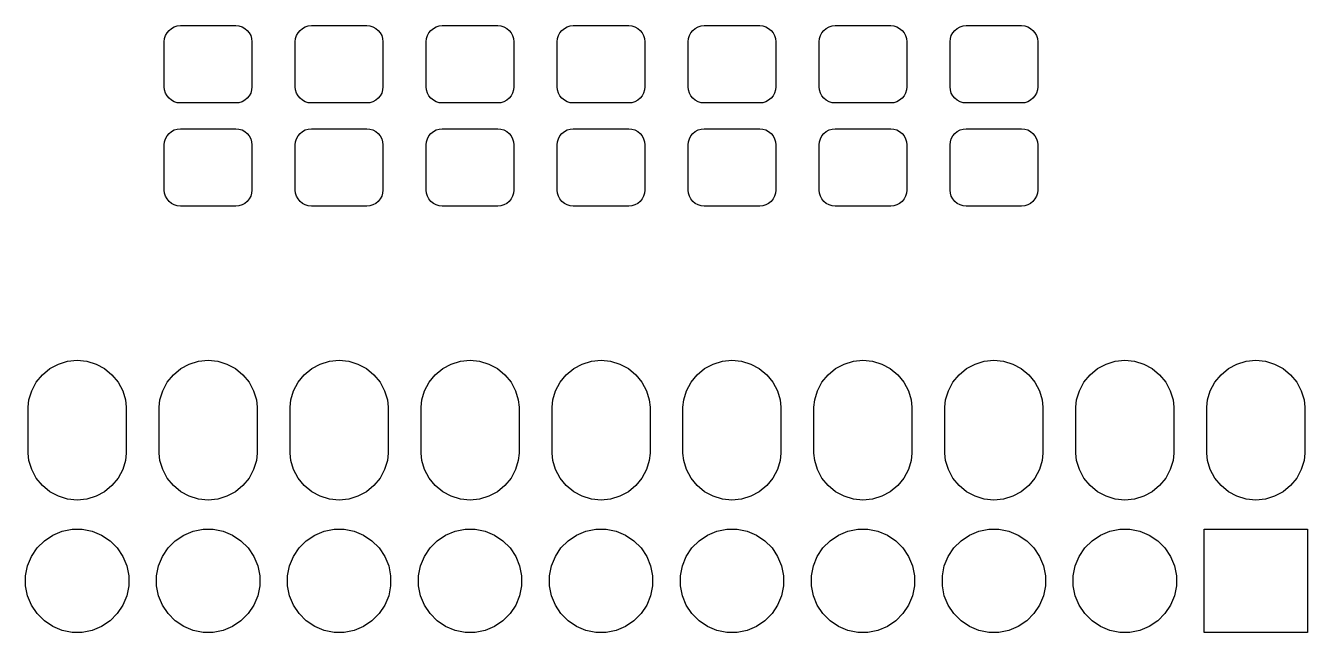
# Model space of a CAD drawing. Extents: x 94.9 to 145.1, y -143.2 to -116.1.
# Drawn here: x 120.28 to 145.15, y -143.24 to -131.47 of the extents above; entities that cross this region are included whole.
import ezdxf

# ---------------------------------------------------------------- set-up
doc = ezdxf.new("R2010")
doc.units = 0
doc.layers.add('BLACK', color=7, linetype='CONTINUOUS')

msp = doc.modelspace()

# ---------------------------------------------------------------- linework, layer by layer
at = {"layer": 'BLACK', "linetype": 'CONTINUOUS'}
for p, q in [((123.114, -131.526), (123.168, -131.497)), ((123.168, -131.497), (123.227, -131.479)), ((123.227, -131.479), (123.287, -131.473)), ((123.287, -131.473), (124.363, -131.473)), ((124.363, -131.473), (124.423, -131.479)), ((124.423, -131.479), (124.482, -131.497)), ((124.482, -131.497), (124.536, -131.526)), ((125.654, -131.526), (125.708, -131.497)), ((125.708, -131.497), (125.767, -131.479)), ((125.767, -131.479), (125.827, -131.473)), ((125.827, -131.473), (126.903, -131.473)), ((126.903, -131.473), (126.963, -131.479)), ((126.963, -131.479), (127.022, -131.497)), ((127.022, -131.497), (127.076, -131.526)), ((128.194, -131.526), (128.248, -131.497)), ((128.248, -131.497), (128.307, -131.479)), ((128.307, -131.479), (128.367, -131.473)), ((128.367, -131.473), (129.443, -131.473)), ((129.443, -131.473), (129.503, -131.479)), ((129.503, -131.479), (129.562, -131.497)), ((129.562, -131.497), (129.616, -131.526)), ((130.734, -131.526), (130.788, -131.497)), ((130.788, -131.497), (130.847, -131.479)), ((130.847, -131.479), (130.907, -131.473)), ((130.907, -131.473), (131.983, -131.473)), ((131.983, -131.473), (132.043, -131.479)), ((132.043, -131.479), (132.102, -131.497)), ((132.102, -131.497), (132.156, -131.526)), ((133.274, -131.526), (133.328, -131.497)), ((133.328, -131.497), (133.387, -131.479)), ((133.387, -131.479), (133.447, -131.473)), ((133.447, -131.473), (134.523, -131.473)), ((134.523, -131.473), (134.583, -131.479)), ((134.583, -131.479), (134.642, -131.497)), ((134.642, -131.497), (134.696, -131.526)), ((135.814, -131.526), (135.868, -131.497)), ((135.868, -131.497), (135.927, -131.479)), ((135.927, -131.479), (135.987, -131.473)), ((135.987, -131.473), (137.063, -131.473)), ((137.063, -131.473), (137.123, -131.479)), ((137.123, -131.479), (137.182, -131.497)), ((137.182, -131.497), (137.236, -131.526)), ((138.354, -131.526), (138.408, -131.497)), ((138.408, -131.497), (138.467, -131.479)), ((138.467, -131.479), (138.527, -131.473)), ((138.527, -131.473), (139.603, -131.473)), ((139.603, -131.473), (139.663, -131.479)), ((139.663, -131.479), (139.722, -131.497)), ((139.722, -131.497), (139.776, -131.526)), ((122.975, -131.785), (122.981, -131.725)), ((122.981, -131.725), (122.999, -131.666)), ((122.999, -131.666), (123.028, -131.612)), ((123.028, -131.612), (123.067, -131.565)), ((123.067, -131.565), (123.114, -131.526)), ((124.536, -131.526), (124.583, -131.565)), ((124.583, -131.565), (124.622, -131.612)), ((124.622, -131.612), (124.651, -131.666)), ((124.651, -131.666), (124.669, -131.725)), ((124.669, -131.725), (124.675, -131.785)), ((125.515, -131.785), (125.521, -131.725)), ((125.521, -131.725), (125.539, -131.666)), ((125.539, -131.666), (125.568, -131.612)), ((125.568, -131.612), (125.607, -131.565)), ((125.607, -131.565), (125.654, -131.526)), ((127.076, -131.526), (127.123, -131.565)), ((127.123, -131.565), (127.162, -131.612)), ((127.162, -131.612), (127.191, -131.666)), ((127.191, -131.666), (127.209, -131.725)), ((127.209, -131.725), (127.215, -131.785)), ((128.055, -131.785), (128.061, -131.725)), ((128.061, -131.725), (128.079, -131.666)), ((128.079, -131.666), (128.108, -131.612)), ((128.108, -131.612), (128.147, -131.565)), ((128.147, -131.565), (128.194, -131.526)), ((129.616, -131.526), (129.663, -131.565)), ((129.663, -131.565), (129.702, -131.612)), ((129.702, -131.612), (129.731, -131.666)), ((129.731, -131.666), (129.749, -131.725)), ((129.749, -131.725), (129.755, -131.785)), ((130.595, -131.785), (130.601, -131.725)), ((130.601, -131.725), (130.619, -131.666)), ((130.619, -131.666), (130.648, -131.612)), ((130.648, -131.612), (130.687, -131.565)), ((130.687, -131.565), (130.734, -131.526)), ((132.156, -131.526), (132.203, -131.565)), ((132.203, -131.565), (132.242, -131.612)), ((132.242, -131.612), (132.271, -131.666)), ((132.271, -131.666), (132.289, -131.725)), ((132.289, -131.725), (132.295, -131.785)), ((133.135, -131.785), (133.141, -131.725)), ((133.141, -131.725), (133.159, -131.666)), ((133.159, -131.666), (133.188, -131.612)), ((133.188, -131.612), (133.227, -131.565)), ((133.227, -131.565), (133.274, -131.526)), ((134.696, -131.526), (134.743, -131.565)), ((134.743, -131.565), (134.782, -131.612)), ((134.782, -131.612), (134.811, -131.666)), ((134.811, -131.666), (134.829, -131.725)), ((134.829, -131.725), (134.835, -131.785)), ((135.675, -131.785), (135.681, -131.725)), ((135.681, -131.725), (135.699, -131.666)), ((135.699, -131.666), (135.728, -131.612)), ((135.728, -131.612), (135.767, -131.565)), ((135.767, -131.565), (135.814, -131.526)), ((137.236, -131.526), (137.283, -131.565)), ((137.283, -131.565), (137.322, -131.612)), ((137.322, -131.612), (137.351, -131.666)), ((137.351, -131.666), (137.369, -131.725)), ((137.369, -131.725), (137.375, -131.785)), ((138.215, -131.785), (138.221, -131.725)), ((138.221, -131.725), (138.239, -131.666)), ((138.239, -131.666), (138.268, -131.612)), ((138.268, -131.612), (138.307, -131.565)), ((138.307, -131.565), (138.354, -131.526)), ((139.776, -131.526), (139.823, -131.565)), ((139.823, -131.565), (139.862, -131.612)), ((139.862, -131.612), (139.891, -131.666)), ((139.891, -131.666), (139.909, -131.725)), ((139.909, -131.725), (139.915, -131.785)), ((122.975, -132.661), (122.975, -131.785)), ((124.675, -131.785), (124.675, -132.661)), ((125.515, -132.661), (125.515, -131.785)), ((127.215, -131.785), (127.215, -132.661)), ((128.055, -132.661), (128.055, -131.785)), ((129.755, -131.785), (129.755, -132.661)), ((130.595, -132.661), (130.595, -131.785)), ((132.295, -131.785), (132.295, -132.661)), ((133.135, -132.661), (133.135, -131.785)), ((134.835, -131.785), (134.835, -132.661)), ((135.675, -132.661), (135.675, -131.785)), ((137.375, -131.785), (137.375, -132.661)), ((138.215, -132.661), (138.215, -131.785)), ((139.915, -131.785), (139.915, -132.661)), ((122.981, -132.721), (122.975, -132.661)), ((122.999, -132.78), (122.981, -132.721)), ((124.669, -132.721), (124.651, -132.78)), ((124.675, -132.661), (124.669, -132.721)), ((125.521, -132.721), (125.515, -132.661)), ((125.539, -132.78), (125.521, -132.721)), ((127.209, -132.721), (127.191, -132.78)), ((127.215, -132.661), (127.209, -132.721)), ((128.061, -132.721), (128.055, -132.661)), ((128.079, -132.78), (128.061, -132.721)), ((129.749, -132.721), (129.731, -132.78)), ((129.755, -132.661), (129.749, -132.721)), ((130.601, -132.721), (130.595, -132.661)), ((130.619, -132.78), (130.601, -132.721)), ((132.289, -132.721), (132.271, -132.78)), ((132.295, -132.661), (132.289, -132.721)), ((133.141, -132.721), (133.135, -132.661)), ((133.159, -132.78), (133.141, -132.721)), ((134.829, -132.721), (134.811, -132.78)), ((134.835, -132.661), (134.829, -132.721)), ((135.681, -132.721), (135.675, -132.661)), ((135.699, -132.78), (135.681, -132.721)), ((137.369, -132.721), (137.351, -132.78)), ((137.375, -132.661), (137.369, -132.721)), ((138.221, -132.721), (138.215, -132.661)), ((138.239, -132.78), (138.221, -132.721)), ((139.909, -132.721), (139.891, -132.78)), ((139.915, -132.661), (139.909, -132.721)), ((123.028, -132.834), (122.999, -132.78)), ((123.067, -132.881), (123.028, -132.834)), ((123.114, -132.92), (123.067, -132.881)), ((123.168, -132.949), (123.114, -132.92)), ((123.227, -132.967), (123.168, -132.949)), ((123.287, -132.973), (123.227, -132.967)), ((124.363, -132.973), (123.287, -132.973)), ((124.423, -132.967), (124.363, -132.973)), ((124.482, -132.949), (124.423, -132.967)), ((124.536, -132.92), (124.482, -132.949)), ((124.583, -132.881), (124.536, -132.92)), ((124.622, -132.834), (124.583, -132.881)), ((124.651, -132.78), (124.622, -132.834)), ((125.568, -132.834), (125.539, -132.78)), ((125.607, -132.881), (125.568, -132.834)), ((125.654, -132.92), (125.607, -132.881)), ((125.708, -132.949), (125.654, -132.92)), ((125.767, -132.967), (125.708, -132.949)), ((125.827, -132.973), (125.767, -132.967)), ((126.903, -132.973), (125.827, -132.973)), ((126.963, -132.967), (126.903, -132.973)), ((127.022, -132.949), (126.963, -132.967)), ((127.076, -132.92), (127.022, -132.949)), ((127.123, -132.881), (127.076, -132.92)), ((127.162, -132.834), (127.123, -132.881)), ((127.191, -132.78), (127.162, -132.834)), ((128.108, -132.834), (128.079, -132.78)), ((128.147, -132.881), (128.108, -132.834)), ((128.194, -132.92), (128.147, -132.881)), ((128.248, -132.949), (128.194, -132.92)), ((128.307, -132.967), (128.248, -132.949)), ((128.367, -132.973), (128.307, -132.967)), ((129.443, -132.973), (128.367, -132.973)), ((129.503, -132.967), (129.443, -132.973)), ((129.562, -132.949), (129.503, -132.967)), ((129.616, -132.92), (129.562, -132.949)), ((129.663, -132.881), (129.616, -132.92)), ((129.702, -132.834), (129.663, -132.881)), ((129.731, -132.78), (129.702, -132.834)), ((130.648, -132.834), (130.619, -132.78)), ((130.687, -132.881), (130.648, -132.834)), ((130.734, -132.92), (130.687, -132.881)), ((130.788, -132.949), (130.734, -132.92)), ((130.847, -132.967), (130.788, -132.949)), ((130.907, -132.973), (130.847, -132.967)), ((131.983, -132.973), (130.907, -132.973)), ((132.043, -132.967), (131.983, -132.973)), ((132.102, -132.949), (132.043, -132.967)), ((132.156, -132.92), (132.102, -132.949)), ((132.203, -132.881), (132.156, -132.92)), ((132.242, -132.834), (132.203, -132.881)), ((132.271, -132.78), (132.242, -132.834)), ((133.188, -132.834), (133.159, -132.78)), ((133.227, -132.881), (133.188, -132.834)), ((133.274, -132.92), (133.227, -132.881)), ((133.328, -132.949), (133.274, -132.92)), ((133.387, -132.967), (133.328, -132.949)), ((133.447, -132.973), (133.387, -132.967)), ((134.523, -132.973), (133.447, -132.973)), ((134.583, -132.967), (134.523, -132.973)), ((134.642, -132.949), (134.583, -132.967)), ((134.696, -132.92), (134.642, -132.949)), ((134.743, -132.881), (134.696, -132.92)), ((134.782, -132.834), (134.743, -132.881)), ((134.811, -132.78), (134.782, -132.834)), ((135.728, -132.834), (135.699, -132.78)), ((135.767, -132.881), (135.728, -132.834)), ((135.814, -132.92), (135.767, -132.881)), ((135.868, -132.949), (135.814, -132.92)), ((135.927, -132.967), (135.868, -132.949)), ((135.987, -132.973), (135.927, -132.967)), ((137.063, -132.973), (135.987, -132.973)), ((137.123, -132.967), (137.063, -132.973)), ((137.182, -132.949), (137.123, -132.967)), ((137.236, -132.92), (137.182, -132.949)), ((137.283, -132.881), (137.236, -132.92)), ((137.322, -132.834), (137.283, -132.881)), ((137.351, -132.78), (137.322, -132.834)), ((138.268, -132.834), (138.239, -132.78)), ((138.307, -132.881), (138.268, -132.834)), ((138.354, -132.92), (138.307, -132.881)), ((138.408, -132.949), (138.354, -132.92)), ((138.467, -132.967), (138.408, -132.949)), ((138.527, -132.973), (138.467, -132.967)), ((139.603, -132.973), (138.527, -132.973)), ((139.663, -132.967), (139.603, -132.973)), ((139.722, -132.949), (139.663, -132.967)), ((139.776, -132.92), (139.722, -132.949)), ((139.823, -132.881), (139.776, -132.92)), ((139.862, -132.834), (139.823, -132.881)), ((139.891, -132.78), (139.862, -132.834)), ((123.114, -133.526), (123.168, -133.497)), ((123.168, -133.497), (123.227, -133.479)), ((123.227, -133.479), (123.287, -133.473)), ((123.287, -133.473), (124.363, -133.473)), ((124.363, -133.473), (124.423, -133.479)), ((124.423, -133.479), (124.482, -133.497)), ((124.482, -133.497), (124.536, -133.526)), ((125.654, -133.526), (125.708, -133.497)), ((125.708, -133.497), (125.767, -133.479)), ((125.767, -133.479), (125.827, -133.473)), ((125.827, -133.473), (126.903, -133.473)), ((126.903, -133.473), (126.963, -133.479)), ((126.963, -133.479), (127.022, -133.497)), ((127.022, -133.497), (127.076, -133.526)), ((128.194, -133.526), (128.248, -133.497)), ((128.248, -133.497), (128.307, -133.479)), ((128.307, -133.479), (128.367, -133.473)), ((128.367, -133.473), (129.443, -133.473)), ((129.443, -133.473), (129.503, -133.479)), ((129.503, -133.479), (129.562, -133.497)), ((129.562, -133.497), (129.616, -133.526)), ((130.734, -133.526), (130.788, -133.497)), ((130.788, -133.497), (130.847, -133.479)), ((130.847, -133.479), (130.907, -133.473)), ((130.907, -133.473), (131.983, -133.473)), ((131.983, -133.473), (132.043, -133.479)), ((132.043, -133.479), (132.102, -133.497)), ((132.102, -133.497), (132.156, -133.526)), ((133.274, -133.526), (133.328, -133.497)), ((133.328, -133.497), (133.387, -133.479)), ((133.387, -133.479), (133.447, -133.473)), ((133.447, -133.473), (134.523, -133.473)), ((134.523, -133.473), (134.583, -133.479)), ((134.583, -133.479), (134.642, -133.497)), ((134.642, -133.497), (134.696, -133.526)), ((135.814, -133.526), (135.868, -133.497)), ((135.868, -133.497), (135.927, -133.479)), ((135.927, -133.479), (135.987, -133.473)), ((135.987, -133.473), (137.063, -133.473)), ((137.063, -133.473), (137.123, -133.479)), ((137.123, -133.479), (137.182, -133.497)), ((137.182, -133.497), (137.236, -133.526)), ((138.354, -133.526), (138.408, -133.497)), ((138.408, -133.497), (138.467, -133.479)), ((138.467, -133.479), (138.527, -133.473)), ((138.527, -133.473), (139.603, -133.473)), ((139.603, -133.473), (139.663, -133.479)), ((139.663, -133.479), (139.722, -133.497)), ((139.722, -133.497), (139.776, -133.526)), ((122.975, -133.785), (122.981, -133.725)), ((122.981, -133.725), (122.999, -133.666)), ((122.999, -133.666), (123.028, -133.612)), ((123.028, -133.612), (123.067, -133.565)), ((123.067, -133.565), (123.114, -133.526)), ((124.536, -133.526), (124.583, -133.565)), ((124.583, -133.565), (124.622, -133.612)), ((124.622, -133.612), (124.651, -133.666)), ((124.651, -133.666), (124.669, -133.725)), ((124.669, -133.725), (124.675, -133.785)), ((125.515, -133.785), (125.521, -133.725)), ((125.521, -133.725), (125.539, -133.666)), ((125.539, -133.666), (125.568, -133.612)), ((125.568, -133.612), (125.607, -133.565)), ((125.607, -133.565), (125.654, -133.526)), ((127.076, -133.526), (127.123, -133.565)), ((127.123, -133.565), (127.162, -133.612)), ((127.162, -133.612), (127.191, -133.666)), ((127.191, -133.666), (127.209, -133.725)), ((127.209, -133.725), (127.215, -133.785)), ((128.055, -133.785), (128.061, -133.725)), ((128.061, -133.725), (128.079, -133.666)), ((128.079, -133.666), (128.108, -133.612)), ((128.108, -133.612), (128.147, -133.565)), ((128.147, -133.565), (128.194, -133.526)), ((129.616, -133.526), (129.663, -133.565)), ((129.663, -133.565), (129.702, -133.612)), ((129.702, -133.612), (129.731, -133.666)), ((129.731, -133.666), (129.749, -133.725)), ((129.749, -133.725), (129.755, -133.785)), ((130.595, -133.785), (130.601, -133.725)), ((130.601, -133.725), (130.619, -133.666)), ((130.619, -133.666), (130.648, -133.612)), ((130.648, -133.612), (130.687, -133.565)), ((130.687, -133.565), (130.734, -133.526)), ((132.156, -133.526), (132.203, -133.565)), ((132.203, -133.565), (132.242, -133.612)), ((132.242, -133.612), (132.271, -133.666)), ((132.271, -133.666), (132.289, -133.725)), ((132.289, -133.725), (132.295, -133.785)), ((133.135, -133.785), (133.141, -133.725)), ((133.141, -133.725), (133.159, -133.666)), ((133.159, -133.666), (133.188, -133.612)), ((133.188, -133.612), (133.227, -133.565)), ((133.227, -133.565), (133.274, -133.526)), ((134.696, -133.526), (134.743, -133.565)), ((134.743, -133.565), (134.782, -133.612)), ((134.782, -133.612), (134.811, -133.666)), ((134.811, -133.666), (134.829, -133.725)), ((134.829, -133.725), (134.835, -133.785)), ((135.675, -133.785), (135.681, -133.725)), ((135.681, -133.725), (135.699, -133.666)), ((135.699, -133.666), (135.728, -133.612)), ((135.728, -133.612), (135.767, -133.565)), ((135.767, -133.565), (135.814, -133.526)), ((137.236, -133.526), (137.283, -133.565)), ((137.283, -133.565), (137.322, -133.612)), ((137.322, -133.612), (137.351, -133.666)), ((137.351, -133.666), (137.369, -133.725)), ((137.369, -133.725), (137.375, -133.785)), ((138.215, -133.785), (138.221, -133.725)), ((138.221, -133.725), (138.239, -133.666)), ((138.239, -133.666), (138.268, -133.612)), ((138.268, -133.612), (138.307, -133.565)), ((138.307, -133.565), (138.354, -133.526)), ((139.776, -133.526), (139.823, -133.565)), ((139.823, -133.565), (139.862, -133.612)), ((139.862, -133.612), (139.891, -133.666)), ((139.891, -133.666), (139.909, -133.725)), ((139.909, -133.725), (139.915, -133.785)), ((122.975, -134.661), (122.975, -133.785)), ((124.675, -133.785), (124.675, -134.661)), ((125.515, -134.661), (125.515, -133.785)), ((127.215, -133.785), (127.215, -134.661)), ((128.055, -134.661), (128.055, -133.785)), ((129.755, -133.785), (129.755, -134.661)), ((130.595, -134.661), (130.595, -133.785)), ((132.295, -133.785), (132.295, -134.661)), ((133.135, -134.661), (133.135, -133.785)), ((134.835, -133.785), (134.835, -134.661)), ((135.675, -134.661), (135.675, -133.785)), ((137.375, -133.785), (137.375, -134.661)), ((138.215, -134.661), (138.215, -133.785)), ((139.915, -133.785), (139.915, -134.661)), ((122.981, -134.721), (122.975, -134.661)), ((122.999, -134.78), (122.981, -134.721)), ((124.669, -134.721), (124.651, -134.78)), ((124.675, -134.661), (124.669, -134.721)), ((125.521, -134.721), (125.515, -134.661)), ((125.539, -134.78), (125.521, -134.721)), ((127.209, -134.721), (127.191, -134.78)), ((127.215, -134.661), (127.209, -134.721)), ((128.061, -134.721), (128.055, -134.661)), ((128.079, -134.78), (128.061, -134.721)), ((129.749, -134.721), (129.731, -134.78)), ((129.755, -134.661), (129.749, -134.721)), ((130.601, -134.721), (130.595, -134.661)), ((130.619, -134.78), (130.601, -134.721)), ((132.289, -134.721), (132.271, -134.78)), ((132.295, -134.661), (132.289, -134.721)), ((133.141, -134.721), (133.135, -134.661)), ((133.159, -134.78), (133.141, -134.721)), ((134.829, -134.721), (134.811, -134.78)), ((134.835, -134.661), (134.829, -134.721)), ((135.681, -134.721), (135.675, -134.661)), ((135.699, -134.78), (135.681, -134.721)), ((137.369, -134.721), (137.351, -134.78)), ((137.375, -134.661), (137.369, -134.721)), ((138.221, -134.721), (138.215, -134.661)), ((138.239, -134.78), (138.221, -134.721)), ((139.909, -134.721), (139.891, -134.78)), ((139.915, -134.661), (139.909, -134.721)), ((123.028, -134.834), (122.999, -134.78)), ((123.067, -134.881), (123.028, -134.834)), ((123.114, -134.92), (123.067, -134.881)), ((123.168, -134.949), (123.114, -134.92)), ((123.227, -134.967), (123.168, -134.949)), ((123.287, -134.973), (123.227, -134.967)), ((124.363, -134.973), (123.287, -134.973)), ((124.423, -134.967), (124.363, -134.973)), ((124.482, -134.949), (124.423, -134.967)), ((124.536, -134.92), (124.482, -134.949)), ((124.583, -134.881), (124.536, -134.92)), ((124.622, -134.834), (124.583, -134.881)), ((124.651, -134.78), (124.622, -134.834)), ((125.568, -134.834), (125.539, -134.78)), ((125.607, -134.881), (125.568, -134.834)), ((125.654, -134.92), (125.607, -134.881)), ((125.708, -134.949), (125.654, -134.92)), ((125.767, -134.967), (125.708, -134.949)), ((125.827, -134.973), (125.767, -134.967)), ((126.903, -134.973), (125.827, -134.973)), ((126.963, -134.967), (126.903, -134.973)), ((127.022, -134.949), (126.963, -134.967)), ((127.076, -134.92), (127.022, -134.949)), ((127.123, -134.881), (127.076, -134.92)), ((127.162, -134.834), (127.123, -134.881)), ((127.191, -134.78), (127.162, -134.834)), ((128.108, -134.834), (128.079, -134.78)), ((128.147, -134.881), (128.108, -134.834)), ((128.194, -134.92), (128.147, -134.881)), ((128.248, -134.949), (128.194, -134.92)), ((128.307, -134.967), (128.248, -134.949)), ((128.367, -134.973), (128.307, -134.967)), ((129.443, -134.973), (128.367, -134.973)), ((129.503, -134.967), (129.443, -134.973)), ((129.562, -134.949), (129.503, -134.967)), ((129.616, -134.92), (129.562, -134.949)), ((129.663, -134.881), (129.616, -134.92)), ((129.702, -134.834), (129.663, -134.881)), ((129.731, -134.78), (129.702, -134.834)), ((130.648, -134.834), (130.619, -134.78)), ((130.687, -134.881), (130.648, -134.834)), ((130.734, -134.92), (130.687, -134.881)), ((130.788, -134.949), (130.734, -134.92)), ((130.847, -134.967), (130.788, -134.949)), ((130.907, -134.973), (130.847, -134.967)), ((131.983, -134.973), (130.907, -134.973)), ((132.043, -134.967), (131.983, -134.973)), ((132.102, -134.949), (132.043, -134.967)), ((132.156, -134.92), (132.102, -134.949)), ((132.203, -134.881), (132.156, -134.92)), ((132.242, -134.834), (132.203, -134.881)), ((132.271, -134.78), (132.242, -134.834)), ((133.188, -134.834), (133.159, -134.78)), ((133.227, -134.881), (133.188, -134.834)), ((133.274, -134.92), (133.227, -134.881)), ((133.328, -134.949), (133.274, -134.92)), ((133.387, -134.967), (133.328, -134.949)), ((133.447, -134.973), (133.387, -134.967)), ((134.523, -134.973), (133.447, -134.973)), ((134.583, -134.967), (134.523, -134.973)), ((134.642, -134.949), (134.583, -134.967)), ((134.696, -134.92), (134.642, -134.949)), ((134.743, -134.881), (134.696, -134.92)), ((134.782, -134.834), (134.743, -134.881)), ((134.811, -134.78), (134.782, -134.834)), ((135.728, -134.834), (135.699, -134.78)), ((135.767, -134.881), (135.728, -134.834)), ((135.814, -134.92), (135.767, -134.881)), ((135.868, -134.949), (135.814, -134.92)), ((135.927, -134.967), (135.868, -134.949)), ((135.987, -134.973), (135.927, -134.967)), ((137.063, -134.973), (135.987, -134.973)), ((137.123, -134.967), (137.063, -134.973)), ((137.182, -134.949), (137.123, -134.967)), ((137.236, -134.92), (137.182, -134.949)), ((137.283, -134.881), (137.236, -134.92)), ((137.322, -134.834), (137.283, -134.881)), ((137.351, -134.78), (137.322, -134.834)), ((138.268, -134.834), (138.239, -134.78)), ((138.307, -134.881), (138.268, -134.834)), ((138.354, -134.92), (138.307, -134.881)), ((138.408, -134.949), (138.354, -134.92)), ((138.467, -134.967), (138.408, -134.949)), ((138.527, -134.973), (138.467, -134.967)), ((139.603, -134.973), (138.527, -134.973)), ((139.663, -134.967), (139.603, -134.973)), ((139.722, -134.949), (139.663, -134.967)), ((139.776, -134.92), (139.722, -134.949)), ((139.823, -134.881), (139.776, -134.92)), ((139.862, -134.834), (139.823, -134.881)), ((139.891, -134.78), (139.862, -134.834)), ((121.099, -137.983), (121.285, -137.964)), ((121.285, -137.964), (121.471, -137.983)), ((123.639, -137.983), (123.825, -137.964)), ((123.825, -137.964), (124.011, -137.983)), ((126.179, -137.983), (126.365, -137.964)), ((126.365, -137.964), (126.551, -137.983)), ((128.719, -137.983), (128.905, -137.964)), ((128.905, -137.964), (129.091, -137.983)), ((131.259, -137.983), (131.445, -137.964)), ((131.445, -137.964), (131.631, -137.983)), ((133.799, -137.983), (133.985, -137.964)), ((133.985, -137.964), (134.171, -137.983)), ((136.339, -137.983), (136.525, -137.964)), ((136.525, -137.964), (136.711, -137.983)), ((138.879, -137.983), (139.065, -137.964)), ((139.065, -137.964), (139.251, -137.983)), ((141.419, -137.983), (141.605, -137.964)), ((141.605, -137.964), (141.791, -137.983)), ((143.959, -137.983), (144.145, -137.964)), ((144.145, -137.964), (144.331, -137.983)), ((120.61, -138.244), (120.755, -138.125)), ((120.755, -138.125), (120.92, -138.037)), ((120.92, -138.037), (121.099, -137.983)), ((121.471, -137.983), (121.65, -138.037)), ((121.65, -138.037), (121.815, -138.125)), ((121.815, -138.125), (121.96, -138.244)), ((123.15, -138.244), (123.295, -138.125)), ((123.295, -138.125), (123.46, -138.037)), ((123.46, -138.037), (123.639, -137.983)), ((124.011, -137.983), (124.19, -138.037)), ((124.19, -138.037), (124.355, -138.125)), ((124.355, -138.125), (124.5, -138.244)), ((125.69, -138.244), (125.835, -138.125)), ((125.835, -138.125), (126, -138.037)), ((126, -138.037), (126.179, -137.983)), ((126.551, -137.983), (126.73, -138.037)), ((126.73, -138.037), (126.895, -138.125)), ((126.895, -138.125), (127.04, -138.244)), ((128.23, -138.244), (128.375, -138.125)), ((128.375, -138.125), (128.54, -138.037)), ((128.54, -138.037), (128.719, -137.983)), ((129.091, -137.983), (129.27, -138.037)), ((129.27, -138.037), (129.435, -138.125)), ((129.435, -138.125), (129.58, -138.244)), ((130.77, -138.244), (130.915, -138.125)), ((130.915, -138.125), (131.08, -138.037)), ((131.08, -138.037), (131.259, -137.983)), ((131.631, -137.983), (131.81, -138.037)), ((131.81, -138.037), (131.975, -138.125)), ((131.975, -138.125), (132.12, -138.244)), ((133.31, -138.244), (133.455, -138.125)), ((133.455, -138.125), (133.62, -138.037)), ((133.62, -138.037), (133.799, -137.983)), ((134.171, -137.983), (134.35, -138.037)), ((134.35, -138.037), (134.515, -138.125)), ((134.515, -138.125), (134.66, -138.244)), ((135.85, -138.244), (135.995, -138.125)), ((135.995, -138.125), (136.16, -138.037)), ((136.16, -138.037), (136.339, -137.983)), ((136.711, -137.983), (136.89, -138.037)), ((136.89, -138.037), (137.055, -138.125)), ((137.055, -138.125), (137.2, -138.244)), ((138.39, -138.244), (138.535, -138.125)), ((138.535, -138.125), (138.7, -138.037)), ((138.7, -138.037), (138.879, -137.983)), ((139.251, -137.983), (139.43, -138.037)), ((139.43, -138.037), (139.595, -138.125)), ((139.595, -138.125), (139.74, -138.244)), ((140.93, -138.244), (141.075, -138.125)), ((141.075, -138.125), (141.24, -138.037)), ((141.24, -138.037), (141.419, -137.983)), ((141.791, -137.983), (141.97, -138.037)), ((141.97, -138.037), (142.135, -138.125)), ((142.135, -138.125), (142.28, -138.244)), ((143.47, -138.244), (143.615, -138.125)), ((143.615, -138.125), (143.78, -138.037)), ((143.78, -138.037), (143.959, -137.983)), ((144.331, -137.983), (144.51, -138.037)), ((144.51, -138.037), (144.675, -138.125)), ((144.675, -138.125), (144.82, -138.244)), ((120.403, -138.554), (120.491, -138.389)), ((120.491, -138.389), (120.61, -138.244)), ((121.96, -138.244), (122.079, -138.389)), ((122.079, -138.389), (122.167, -138.554)), ((122.943, -138.554), (123.031, -138.389)), ((123.031, -138.389), (123.15, -138.244)), ((124.5, -138.244), (124.619, -138.389)), ((124.619, -138.389), (124.707, -138.554)), ((125.483, -138.554), (125.571, -138.389)), ((125.571, -138.389), (125.69, -138.244)), ((127.04, -138.244), (127.159, -138.389)), ((127.159, -138.389), (127.247, -138.554)), ((128.023, -138.554), (128.111, -138.389)), ((128.111, -138.389), (128.23, -138.244)), ((129.58, -138.244), (129.699, -138.389)), ((129.699, -138.389), (129.787, -138.554)), ((130.563, -138.554), (130.651, -138.389)), ((130.651, -138.389), (130.77, -138.244)), ((132.12, -138.244), (132.239, -138.389)), ((132.239, -138.389), (132.327, -138.554)), ((133.103, -138.554), (133.191, -138.389)), ((133.191, -138.389), (133.31, -138.244)), ((134.66, -138.244), (134.779, -138.389)), ((134.779, -138.389), (134.867, -138.554)), ((135.643, -138.554), (135.731, -138.389)), ((135.731, -138.389), (135.85, -138.244)), ((137.2, -138.244), (137.319, -138.389)), ((137.319, -138.389), (137.407, -138.554)), ((138.183, -138.554), (138.271, -138.389)), ((138.271, -138.389), (138.39, -138.244)), ((139.74, -138.244), (139.859, -138.389)), ((139.859, -138.389), (139.947, -138.554)), ((140.723, -138.554), (140.811, -138.389)), ((140.811, -138.389), (140.93, -138.244)), ((142.28, -138.244), (142.399, -138.389)), ((142.399, -138.389), (142.487, -138.554)), ((143.263, -138.554), (143.351, -138.389)), ((143.351, -138.389), (143.47, -138.244)), ((144.82, -138.244), (144.939, -138.389)), ((144.939, -138.389), (145.027, -138.554)), ((120.349, -138.733), (120.403, -138.554)), ((122.167, -138.554), (122.221, -138.733)), ((122.889, -138.733), (122.943, -138.554)), ((124.707, -138.554), (124.761, -138.733)), ((125.429, -138.733), (125.483, -138.554)), ((127.247, -138.554), (127.301, -138.733)), ((127.969, -138.733), (128.023, -138.554)), ((129.787, -138.554), (129.841, -138.733)), ((130.509, -138.733), (130.563, -138.554)), ((132.327, -138.554), (132.381, -138.733)), ((133.049, -138.733), (133.103, -138.554)), ((134.867, -138.554), (134.921, -138.733)), ((135.589, -138.733), (135.643, -138.554)), ((137.407, -138.554), (137.461, -138.733)), ((138.129, -138.733), (138.183, -138.554)), ((139.947, -138.554), (140.001, -138.733)), ((140.669, -138.733), (140.723, -138.554)), ((142.487, -138.554), (142.541, -138.733)), ((143.209, -138.733), (143.263, -138.554)), ((145.027, -138.554), (145.081, -138.733)), ((120.335, -138.872), (120.349, -138.733)), ((120.335, -139.766), (120.335, -138.872)), ((122.221, -138.733), (122.235, -138.872)), ((122.235, -138.872), (122.235, -139.766)), ((122.875, -138.872), (122.889, -138.733)), ((122.875, -139.766), (122.875, -138.872)), ((124.761, -138.733), (124.775, -138.872)), ((124.775, -138.872), (124.775, -139.766)), ((125.415, -138.872), (125.429, -138.733)), ((125.415, -139.766), (125.415, -138.872)), ((127.301, -138.733), (127.315, -138.872)), ((127.315, -138.872), (127.315, -139.766)), ((127.955, -138.872), (127.969, -138.733)), ((127.955, -139.766), (127.955, -138.872)), ((129.841, -138.733), (129.855, -138.872)), ((129.855, -138.872), (129.855, -139.766)), ((130.495, -138.872), (130.509, -138.733)), ((130.495, -139.766), (130.495, -138.872)), ((132.381, -138.733), (132.395, -138.872)), ((132.395, -138.872), (132.395, -139.766)), ((133.035, -138.872), (133.049, -138.733)), ((133.035, -139.766), (133.035, -138.872)), ((134.921, -138.733), (134.935, -138.872)), ((134.935, -138.872), (134.935, -139.766)), ((135.575, -138.872), (135.589, -138.733)), ((135.575, -139.766), (135.575, -138.872)), ((137.461, -138.733), (137.475, -138.872)), ((137.475, -138.872), (137.475, -139.766)), ((138.115, -138.872), (138.129, -138.733)), ((138.115, -139.766), (138.115, -138.872)), ((140.001, -138.733), (140.015, -138.872)), ((140.015, -138.872), (140.015, -139.766)), ((140.655, -138.872), (140.669, -138.733)), ((140.655, -139.766), (140.655, -138.872)), ((142.541, -138.733), (142.555, -138.872)), ((142.555, -138.872), (142.555, -139.766)), ((143.195, -138.872), (143.209, -138.733)), ((143.195, -139.766), (143.195, -138.872)), ((145.081, -138.733), (145.095, -138.872)), ((145.095, -138.872), (145.095, -139.766)), ((120.349, -139.905), (120.335, -139.766)), ((120.403, -140.084), (120.349, -139.905)), ((122.221, -139.905), (122.167, -140.084)), ((122.235, -139.766), (122.221, -139.905)), ((122.889, -139.905), (122.875, -139.766)), ((122.943, -140.084), (122.889, -139.905)), ((124.761, -139.905), (124.707, -140.084)), ((124.775, -139.766), (124.761, -139.905)), ((125.429, -139.905), (125.415, -139.766)), ((125.483, -140.084), (125.429, -139.905)), ((127.301, -139.905), (127.247, -140.084)), ((127.315, -139.766), (127.301, -139.905)), ((127.969, -139.905), (127.955, -139.766)), ((128.023, -140.084), (127.969, -139.905)), ((129.841, -139.905), (129.787, -140.084)), ((129.855, -139.766), (129.841, -139.905)), ((130.509, -139.905), (130.495, -139.766)), ((130.563, -140.084), (130.509, -139.905)), ((132.381, -139.905), (132.327, -140.084)), ((132.395, -139.766), (132.381, -139.905)), ((133.049, -139.905), (133.035, -139.766)), ((133.103, -140.084), (133.049, -139.905)), ((134.921, -139.905), (134.867, -140.084)), ((134.935, -139.766), (134.921, -139.905)), ((135.589, -139.905), (135.575, -139.766)), ((135.643, -140.084), (135.589, -139.905)), ((137.461, -139.905), (137.407, -140.084)), ((137.475, -139.766), (137.461, -139.905)), ((138.129, -139.905), (138.115, -139.766)), ((138.183, -140.084), (138.129, -139.905)), ((140.001, -139.905), (139.947, -140.084)), ((140.015, -139.766), (140.001, -139.905)), ((140.669, -139.905), (140.655, -139.766)), ((140.723, -140.084), (140.669, -139.905)), ((142.541, -139.905), (142.487, -140.084)), ((142.555, -139.766), (142.541, -139.905)), ((143.209, -139.905), (143.195, -139.766)), ((143.263, -140.084), (143.209, -139.905)), ((145.081, -139.905), (145.027, -140.084)), ((145.095, -139.766), (145.081, -139.905)), ((120.491, -140.249), (120.403, -140.084)), ((122.167, -140.084), (122.079, -140.249)), ((123.031, -140.249), (122.943, -140.084)), ((124.707, -140.084), (124.619, -140.249)), ((125.571, -140.249), (125.483, -140.084)), ((127.247, -140.084), (127.159, -140.249)), ((128.111, -140.249), (128.023, -140.084)), ((129.787, -140.084), (129.699, -140.249)), ((130.651, -140.249), (130.563, -140.084)), ((132.327, -140.084), (132.239, -140.249)), ((133.191, -140.249), (133.103, -140.084)), ((134.867, -140.084), (134.779, -140.249)), ((135.731, -140.249), (135.643, -140.084)), ((137.407, -140.084), (137.319, -140.249)), ((138.271, -140.249), (138.183, -140.084)), ((139.947, -140.084), (139.859, -140.249)), ((140.811, -140.249), (140.723, -140.084)), ((142.487, -140.084), (142.399, -140.249)), ((143.351, -140.249), (143.263, -140.084)), ((145.027, -140.084), (144.939, -140.249)), ((120.61, -140.394), (120.491, -140.249)), ((120.755, -140.513), (120.61, -140.394)), ((121.96, -140.394), (121.815, -140.513)), ((122.079, -140.249), (121.96, -140.394)), ((123.15, -140.394), (123.031, -140.249)), ((123.295, -140.513), (123.15, -140.394)), ((124.5, -140.394), (124.355, -140.513)), ((124.619, -140.249), (124.5, -140.394)), ((125.69, -140.394), (125.571, -140.249)), ((125.835, -140.513), (125.69, -140.394)), ((127.04, -140.394), (126.895, -140.513)), ((127.159, -140.249), (127.04, -140.394)), ((128.23, -140.394), (128.111, -140.249)), ((128.375, -140.513), (128.23, -140.394)), ((129.58, -140.394), (129.435, -140.513)), ((129.699, -140.249), (129.58, -140.394)), ((130.77, -140.394), (130.651, -140.249)), ((130.915, -140.513), (130.77, -140.394)), ((132.12, -140.394), (131.975, -140.513)), ((132.239, -140.249), (132.12, -140.394)), ((133.31, -140.394), (133.191, -140.249)), ((133.455, -140.513), (133.31, -140.394)), ((134.66, -140.394), (134.515, -140.513)), ((134.779, -140.249), (134.66, -140.394)), ((135.85, -140.394), (135.731, -140.249)), ((135.995, -140.513), (135.85, -140.394)), ((137.2, -140.394), (137.055, -140.513)), ((137.319, -140.249), (137.2, -140.394)), ((138.39, -140.394), (138.271, -140.249)), ((138.535, -140.513), (138.39, -140.394)), ((139.74, -140.394), (139.595, -140.513)), ((139.859, -140.249), (139.74, -140.394)), ((140.93, -140.394), (140.811, -140.249)), ((141.075, -140.513), (140.93, -140.394)), ((142.28, -140.394), (142.135, -140.513)), ((142.399, -140.249), (142.28, -140.394)), ((143.47, -140.394), (143.351, -140.249)), ((143.615, -140.513), (143.47, -140.394)), ((144.82, -140.394), (144.675, -140.513)), ((144.939, -140.249), (144.82, -140.394)), ((120.92, -140.601), (120.755, -140.513)), ((121.099, -140.655), (120.92, -140.601)), ((121.285, -140.674), (121.099, -140.655)), ((121.471, -140.655), (121.285, -140.674)), ((121.65, -140.601), (121.471, -140.655)), ((121.815, -140.513), (121.65, -140.601)), ((123.46, -140.601), (123.295, -140.513)), ((123.639, -140.655), (123.46, -140.601)), ((123.825, -140.674), (123.639, -140.655)), ((124.011, -140.655), (123.825, -140.674)), ((124.19, -140.601), (124.011, -140.655)), ((124.355, -140.513), (124.19, -140.601)), ((126, -140.601), (125.835, -140.513)), ((126.179, -140.655), (126, -140.601)), ((126.365, -140.674), (126.179, -140.655)), ((126.551, -140.655), (126.365, -140.674)), ((126.73, -140.601), (126.551, -140.655)), ((126.895, -140.513), (126.73, -140.601)), ((128.54, -140.601), (128.375, -140.513)), ((128.719, -140.655), (128.54, -140.601)), ((128.905, -140.674), (128.719, -140.655)), ((129.091, -140.655), (128.905, -140.674)), ((129.27, -140.601), (129.091, -140.655)), ((129.435, -140.513), (129.27, -140.601)), ((131.08, -140.601), (130.915, -140.513)), ((131.259, -140.655), (131.08, -140.601)), ((131.445, -140.674), (131.259, -140.655)), ((131.631, -140.655), (131.445, -140.674)), ((131.81, -140.601), (131.631, -140.655)), ((131.975, -140.513), (131.81, -140.601)), ((133.62, -140.601), (133.455, -140.513)), ((133.799, -140.655), (133.62, -140.601)), ((133.985, -140.674), (133.799, -140.655)), ((134.171, -140.655), (133.985, -140.674)), ((134.35, -140.601), (134.171, -140.655)), ((134.515, -140.513), (134.35, -140.601)), ((136.16, -140.601), (135.995, -140.513)), ((136.339, -140.655), (136.16, -140.601)), ((136.525, -140.674), (136.339, -140.655)), ((136.711, -140.655), (136.525, -140.674)), ((136.89, -140.601), (136.711, -140.655)), ((137.055, -140.513), (136.89, -140.601)), ((138.7, -140.601), (138.535, -140.513)), ((138.879, -140.655), (138.7, -140.601)), ((139.065, -140.674), (138.879, -140.655)), ((139.251, -140.655), (139.065, -140.674)), ((139.43, -140.601), (139.251, -140.655)), ((139.595, -140.513), (139.43, -140.601)), ((141.24, -140.601), (141.075, -140.513)), ((141.419, -140.655), (141.24, -140.601)), ((141.605, -140.674), (141.419, -140.655)), ((141.791, -140.655), (141.605, -140.674)), ((141.97, -140.601), (141.791, -140.655)), ((142.135, -140.513), (141.97, -140.601)), ((143.78, -140.601), (143.615, -140.513)), ((143.959, -140.655), (143.78, -140.601)), ((144.145, -140.674), (143.959, -140.655)), ((144.331, -140.655), (144.145, -140.674)), ((144.51, -140.601), (144.331, -140.655)), ((144.675, -140.513), (144.51, -140.601)), ((120.648, -141.463), (120.811, -141.354)), ((120.811, -141.354), (120.993, -141.278)), ((120.993, -141.278), (121.187, -141.24)), ((121.187, -141.24), (121.383, -141.24)), ((121.383, -141.24), (121.577, -141.278)), ((121.577, -141.278), (121.759, -141.354)), ((121.759, -141.354), (121.922, -141.463)), ((123.188, -141.463), (123.351, -141.354)), ((123.351, -141.354), (123.533, -141.278)), ((123.533, -141.278), (123.727, -141.24)), ((123.727, -141.24), (123.923, -141.24)), ((123.923, -141.24), (124.117, -141.278)), ((124.117, -141.278), (124.299, -141.354)), ((124.299, -141.354), (124.462, -141.463)), ((125.728, -141.463), (125.891, -141.354)), ((125.891, -141.354), (126.073, -141.278)), ((126.073, -141.278), (126.267, -141.24)), ((126.267, -141.24), (126.463, -141.24)), ((126.463, -141.24), (126.657, -141.278)), ((126.657, -141.278), (126.839, -141.354)), ((126.839, -141.354), (127.002, -141.463)), ((128.268, -141.463), (128.431, -141.354)), ((128.431, -141.354), (128.613, -141.278)), ((128.613, -141.278), (128.807, -141.24)), ((128.807, -141.24), (129.003, -141.24)), ((129.003, -141.24), (129.197, -141.278)), ((129.197, -141.278), (129.379, -141.354)), ((129.379, -141.354), (129.542, -141.463)), ((130.808, -141.463), (130.971, -141.354)), ((130.971, -141.354), (131.153, -141.278)), ((131.153, -141.278), (131.347, -141.24)), ((131.347, -141.24), (131.543, -141.24)), ((131.543, -141.24), (131.737, -141.278)), ((131.737, -141.278), (131.919, -141.354)), ((131.919, -141.354), (132.082, -141.463)), ((133.348, -141.463), (133.511, -141.354)), ((133.511, -141.354), (133.693, -141.278)), ((133.693, -141.278), (133.887, -141.24)), ((133.887, -141.24), (134.083, -141.24)), ((134.083, -141.24), (134.277, -141.278)), ((134.277, -141.278), (134.459, -141.354)), ((134.459, -141.354), (134.622, -141.463)), ((135.888, -141.463), (136.051, -141.354)), ((136.051, -141.354), (136.233, -141.278)), ((136.233, -141.278), (136.427, -141.24)), ((136.427, -141.24), (136.623, -141.24)), ((136.623, -141.24), (136.817, -141.278)), ((136.817, -141.278), (136.999, -141.354)), ((136.999, -141.354), (137.162, -141.463)), ((138.428, -141.463), (138.591, -141.354)), ((138.591, -141.354), (138.773, -141.278)), ((138.773, -141.278), (138.967, -141.24)), ((138.967, -141.24), (139.163, -141.24)), ((139.163, -141.24), (139.357, -141.278)), ((139.357, -141.278), (139.539, -141.354)), ((139.539, -141.354), (139.702, -141.463)), ((140.968, -141.463), (141.131, -141.354)), ((141.131, -141.354), (141.313, -141.278)), ((141.313, -141.278), (141.507, -141.24)), ((141.507, -141.24), (141.703, -141.24)), ((141.703, -141.24), (141.897, -141.278)), ((141.897, -141.278), (142.079, -141.354)), ((142.079, -141.354), (142.242, -141.463)), ((143.145, -143.24), (143.145, -141.24)), ((143.145, -141.24), (145.145, -141.24)), ((145.145, -141.24), (145.145, -143.24)), ((120.399, -141.766), (120.508, -141.603)), ((120.508, -141.603), (120.648, -141.463)), ((121.922, -141.463), (122.062, -141.603)), ((122.062, -141.603), (122.171, -141.766)), ((122.939, -141.766), (123.048, -141.603)), ((123.048, -141.603), (123.188, -141.463)), ((124.462, -141.463), (124.602, -141.603)), ((124.602, -141.603), (124.711, -141.766)), ((125.479, -141.766), (125.588, -141.603)), ((125.588, -141.603), (125.728, -141.463)), ((127.002, -141.463), (127.142, -141.603)), ((127.142, -141.603), (127.251, -141.766)), ((128.019, -141.766), (128.128, -141.603)), ((128.128, -141.603), (128.268, -141.463)), ((129.542, -141.463), (129.682, -141.603)), ((129.682, -141.603), (129.791, -141.766)), ((130.559, -141.766), (130.668, -141.603)), ((130.668, -141.603), (130.808, -141.463)), ((132.082, -141.463), (132.222, -141.603)), ((132.222, -141.603), (132.331, -141.766)), ((133.099, -141.766), (133.208, -141.603)), ((133.208, -141.603), (133.348, -141.463)), ((134.622, -141.463), (134.762, -141.603)), ((134.762, -141.603), (134.871, -141.766)), ((135.639, -141.766), (135.748, -141.603)), ((135.748, -141.603), (135.888, -141.463)), ((137.162, -141.463), (137.302, -141.603)), ((137.302, -141.603), (137.411, -141.766)), ((138.179, -141.766), (138.288, -141.603)), ((138.288, -141.603), (138.428, -141.463)), ((139.702, -141.463), (139.842, -141.603)), ((139.842, -141.603), (139.951, -141.766)), ((140.719, -141.766), (140.828, -141.603)), ((140.828, -141.603), (140.968, -141.463)), ((142.242, -141.463), (142.382, -141.603)), ((142.382, -141.603), (142.491, -141.766)), ((120.285, -142.142), (120.323, -141.948)), ((120.323, -141.948), (120.399, -141.766)), ((122.171, -141.766), (122.247, -141.948)), ((122.247, -141.948), (122.285, -142.142)), ((122.825, -142.142), (122.863, -141.948)), ((122.863, -141.948), (122.939, -141.766)), ((124.711, -141.766), (124.787, -141.948)), ((124.787, -141.948), (124.825, -142.142)), ((125.365, -142.142), (125.403, -141.948)), ((125.403, -141.948), (125.479, -141.766)), ((127.251, -141.766), (127.327, -141.948)), ((127.327, -141.948), (127.365, -142.142)), ((127.905, -142.142), (127.943, -141.948)), ((127.943, -141.948), (128.019, -141.766)), ((129.791, -141.766), (129.867, -141.948)), ((129.867, -141.948), (129.905, -142.142)), ((130.445, -142.142), (130.483, -141.948)), ((130.483, -141.948), (130.559, -141.766)), ((132.331, -141.766), (132.407, -141.948)), ((132.407, -141.948), (132.445, -142.142)), ((132.985, -142.142), (133.023, -141.948)), ((133.023, -141.948), (133.099, -141.766)), ((134.871, -141.766), (134.947, -141.948)), ((134.947, -141.948), (134.985, -142.142)), ((135.525, -142.142), (135.563, -141.948)), ((135.563, -141.948), (135.639, -141.766)), ((137.411, -141.766), (137.487, -141.948)), ((137.487, -141.948), (137.525, -142.142)), ((138.065, -142.142), (138.103, -141.948)), ((138.103, -141.948), (138.179, -141.766)), ((139.951, -141.766), (140.027, -141.948)), ((140.027, -141.948), (140.065, -142.142)), ((140.605, -142.142), (140.643, -141.948)), ((140.643, -141.948), (140.719, -141.766)), ((142.491, -141.766), (142.567, -141.948)), ((142.567, -141.948), (142.605, -142.142)), ((120.285, -142.338), (120.285, -142.142)), ((122.285, -142.142), (122.285, -142.338)), ((122.825, -142.338), (122.825, -142.142)), ((124.825, -142.142), (124.825, -142.338)), ((125.365, -142.338), (125.365, -142.142)), ((127.365, -142.142), (127.365, -142.338)), ((127.905, -142.338), (127.905, -142.142)), ((129.905, -142.142), (129.905, -142.338)), ((130.445, -142.338), (130.445, -142.142)), ((132.445, -142.142), (132.445, -142.338)), ((132.985, -142.338), (132.985, -142.142)), ((134.985, -142.142), (134.985, -142.338)), ((135.525, -142.338), (135.525, -142.142)), ((137.525, -142.142), (137.525, -142.338)), ((138.065, -142.338), (138.065, -142.142)), ((140.065, -142.142), (140.065, -142.338)), ((140.605, -142.338), (140.605, -142.142)), ((142.605, -142.142), (142.605, -142.338)), ((120.323, -142.532), (120.285, -142.338)), ((122.285, -142.338), (122.247, -142.532)), ((122.863, -142.532), (122.825, -142.338)), ((124.825, -142.338), (124.787, -142.532)), ((125.403, -142.532), (125.365, -142.338)), ((127.365, -142.338), (127.327, -142.532)), ((127.943, -142.532), (127.905, -142.338)), ((129.905, -142.338), (129.867, -142.532)), ((130.483, -142.532), (130.445, -142.338)), ((132.445, -142.338), (132.407, -142.532)), ((133.023, -142.532), (132.985, -142.338)), ((134.985, -142.338), (134.947, -142.532)), ((135.563, -142.532), (135.525, -142.338)), ((137.525, -142.338), (137.487, -142.532)), ((138.103, -142.532), (138.065, -142.338)), ((140.065, -142.338), (140.027, -142.532)), ((140.643, -142.532), (140.605, -142.338)), ((142.605, -142.338), (142.567, -142.532)), ((120.399, -142.714), (120.323, -142.532)), ((122.247, -142.532), (122.171, -142.714)), ((122.939, -142.714), (122.863, -142.532)), ((124.787, -142.532), (124.711, -142.714)), ((125.479, -142.714), (125.403, -142.532)), ((127.327, -142.532), (127.251, -142.714)), ((128.019, -142.714), (127.943, -142.532)), ((129.867, -142.532), (129.791, -142.714)), ((130.559, -142.714), (130.483, -142.532)), ((132.407, -142.532), (132.331, -142.714)), ((133.099, -142.714), (133.023, -142.532)), ((134.947, -142.532), (134.871, -142.714)), ((135.639, -142.714), (135.563, -142.532)), ((137.487, -142.532), (137.411, -142.714)), ((138.179, -142.714), (138.103, -142.532)), ((140.027, -142.532), (139.951, -142.714)), ((140.719, -142.714), (140.643, -142.532)), ((142.567, -142.532), (142.491, -142.714)), ((120.508, -142.877), (120.399, -142.714)), ((120.648, -143.017), (120.508, -142.877)), ((122.062, -142.877), (121.922, -143.017)), ((122.171, -142.714), (122.062, -142.877)), ((123.048, -142.877), (122.939, -142.714)), ((123.188, -143.017), (123.048, -142.877)), ((124.602, -142.877), (124.462, -143.017)), ((124.711, -142.714), (124.602, -142.877)), ((125.588, -142.877), (125.479, -142.714)), ((125.728, -143.017), (125.588, -142.877)), ((127.142, -142.877), (127.002, -143.017)), ((127.251, -142.714), (127.142, -142.877)), ((128.128, -142.877), (128.019, -142.714)), ((128.268, -143.017), (128.128, -142.877)), ((129.682, -142.877), (129.542, -143.017)), ((129.791, -142.714), (129.682, -142.877)), ((130.668, -142.877), (130.559, -142.714)), ((130.808, -143.017), (130.668, -142.877)), ((132.222, -142.877), (132.082, -143.017)), ((132.331, -142.714), (132.222, -142.877)), ((133.208, -142.877), (133.099, -142.714)), ((133.348, -143.017), (133.208, -142.877)), ((134.762, -142.877), (134.622, -143.017)), ((134.871, -142.714), (134.762, -142.877)), ((135.748, -142.877), (135.639, -142.714)), ((135.888, -143.017), (135.748, -142.877)), ((137.302, -142.877), (137.162, -143.017)), ((137.411, -142.714), (137.302, -142.877)), ((138.288, -142.877), (138.179, -142.714)), ((138.428, -143.017), (138.288, -142.877)), ((139.842, -142.877), (139.702, -143.017)), ((139.951, -142.714), (139.842, -142.877)), ((140.828, -142.877), (140.719, -142.714)), ((140.968, -143.017), (140.828, -142.877)), ((142.382, -142.877), (142.242, -143.017)), ((142.491, -142.714), (142.382, -142.877)), ((120.811, -143.126), (120.648, -143.017)), ((120.993, -143.202), (120.811, -143.126)), ((121.759, -143.126), (121.577, -143.202)), ((121.922, -143.017), (121.759, -143.126)), ((123.351, -143.126), (123.188, -143.017)), ((123.533, -143.202), (123.351, -143.126)), ((124.299, -143.126), (124.117, -143.202)), ((124.462, -143.017), (124.299, -143.126)), ((125.891, -143.126), (125.728, -143.017)), ((126.073, -143.202), (125.891, -143.126)), ((126.839, -143.126), (126.657, -143.202)), ((127.002, -143.017), (126.839, -143.126)), ((128.431, -143.126), (128.268, -143.017)), ((128.613, -143.202), (128.431, -143.126)), ((129.379, -143.126), (129.197, -143.202)), ((129.542, -143.017), (129.379, -143.126)), ((130.971, -143.126), (130.808, -143.017)), ((131.153, -143.202), (130.971, -143.126)), ((131.919, -143.126), (131.737, -143.202)), ((132.082, -143.017), (131.919, -143.126)), ((133.511, -143.126), (133.348, -143.017)), ((133.693, -143.202), (133.511, -143.126)), ((134.459, -143.126), (134.277, -143.202)), ((134.622, -143.017), (134.459, -143.126)), ((136.051, -143.126), (135.888, -143.017)), ((136.233, -143.202), (136.051, -143.126)), ((136.999, -143.126), (136.817, -143.202)), ((137.162, -143.017), (136.999, -143.126)), ((138.591, -143.126), (138.428, -143.017)), ((138.773, -143.202), (138.591, -143.126)), ((139.539, -143.126), (139.357, -143.202)), ((139.702, -143.017), (139.539, -143.126)), ((141.131, -143.126), (140.968, -143.017)), ((141.313, -143.202), (141.131, -143.126)), ((142.079, -143.126), (141.897, -143.202)), ((142.242, -143.017), (142.079, -143.126)), ((121.187, -143.24), (120.993, -143.202)), ((121.383, -143.24), (121.187, -143.24)), ((121.577, -143.202), (121.383, -143.24)), ((123.727, -143.24), (123.533, -143.202)), ((123.923, -143.24), (123.727, -143.24)), ((124.117, -143.202), (123.923, -143.24)), ((126.267, -143.24), (126.073, -143.202)), ((126.463, -143.24), (126.267, -143.24)), ((126.657, -143.202), (126.463, -143.24)), ((128.807, -143.24), (128.613, -143.202)), ((129.003, -143.24), (128.807, -143.24)), ((129.197, -143.202), (129.003, -143.24)), ((131.347, -143.24), (131.153, -143.202)), ((131.543, -143.24), (131.347, -143.24)), ((131.737, -143.202), (131.543, -143.24)), ((133.887, -143.24), (133.693, -143.202)), ((134.083, -143.24), (133.887, -143.24)), ((134.277, -143.202), (134.083, -143.24)), ((136.427, -143.24), (136.233, -143.202)), ((136.623, -143.24), (136.427, -143.24)), ((136.817, -143.202), (136.623, -143.24)), ((138.967, -143.24), (138.773, -143.202)), ((139.163, -143.24), (138.967, -143.24)), ((139.357, -143.202), (139.163, -143.24)), ((141.507, -143.24), (141.313, -143.202)), ((141.703, -143.24), (141.507, -143.24)), ((141.897, -143.202), (141.703, -143.24)), ((145.145, -143.24), (143.145, -143.24))]:
    msp.add_line(p, q, dxfattribs=at)

doc.saveas('drawing.dxf')
